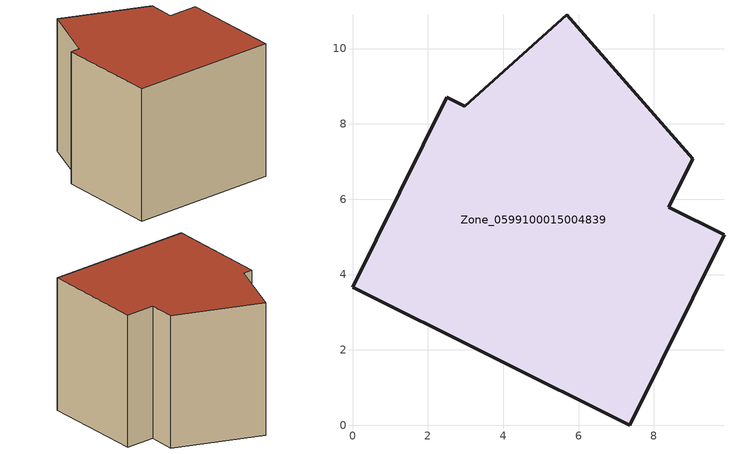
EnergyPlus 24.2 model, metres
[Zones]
Zone_0599100015004839
 floor ground (C_G): 0,3.67 2.5,8.71 2.98,8.47 5.68,10.9 9.03,7.08 8.39,5.79 9.86,5.06 7.35,0 z1.01
 wall outside (C_F): 7.35,0 9.86,5.06 8.39,5.79 9.03,7.08 5.68,10.9 2.98,8.47 2.5,8.71 0,3.67 7.35,0 z1.01:8.54
 roof outside (C_R): 2.5,8.71 0,3.67 7.35,0 9.86,5.06 8.39,5.79 9.03,7.08 5.68,10.9 2.98,8.47 z8.54
[BUILDING]
Pand.0599100015004839: North Axis=0; Terrain=City; Loads Convergence Tolerance Value=0.04; Temperature Convergence Tolerance Value=0.4; Solar Distribution=FullExterior; Maximum Number of Warmup Days=25; Minimum Number of Warmup Days=1
[Site:Location]
Rotterdam.The.Hague.AP_ZH_NLD Design_Conditions: Latitude=51.96; Longitude=4.45; Time Zone=1; Elevation=-4.5
[SITE:GROUNDTEMPERATURE:BUILDINGSURFACE]
18, 18, 18, 18, 18, 18, 18, 18, 18, 18, 18, 18
[MATERIAL] Thermal Absorptance=0.9; Solar Absorptance=0.7; Visible Absorptance=0.7
Name | Roughness | Thickness | Conductivity | Density | Specific Heat
G.TC.1975-1991 | MediumSmooth | 0.15 | 0.288461 | 540 | 1210
F.TC.1975-1991 | Rough | 0.3 | 0.230769 | 1920 | 840
R.TC.1975-1991 | MediumRough | 0.2 | 0.153846 | 1500 | 1000
[CONSTRUCTION]
C_G: G.TC.1975-1991
C_F: F.TC.1975-1991
C_R: R.TC.1975-1991
[ZONE]
Zone_0599100015004839: Type=1; Multiplier=1; Ceiling Height=Autocalculate; Volume=Autocalculate; Floor Area=autocalculate; Part of Total Floor Area=Yes
[ZONEINFILTRATION:DESIGNFLOWRATE]
Infil_Zone_0599100015004839: Zone or ZoneList or Space or SpaceList=Zone_0599100015004839; Schedule=AlwaysOn; Design Flow Rate Calculation Method=Flow/Area; Flow Rate per Floor Area=0.003; Constant Term Coefficient=1; Temperature Term Coefficient=0; Velocity Term Coefficient=0; Velocity Squared Term Coefficient=0
[HVACTEMPLATE:ZONE:IDEALLOADSAIRSYSTEM]
Zone_0599100015004839: Maximum Heating Supply Air Temperature=50; Minimum Cooling Supply Air Temperature=13; Maximum Heating Supply Air Humidity Ratio=0.0156; Minimum Cooling Supply Air Humidity Ratio=0.0077; Heating Limit=NoLimit; Cooling Limit=NoLimit; Dehumidification Control Type=ConstantSensibleHeatRatio; Cooling Sensible Heat Ratio=0.7; Dehumidification Setpoint=60; Humidification Control Type=None; Humidification Setpoint=30; Outdoor Air Method=None; Outdoor Air Flow Rate per Person=0.00944; Outdoor Air Flow Rate per Zone Floor Area=0; Outdoor Air Flow Rate per Zone=0; Demand Controlled Ventilation Type=None; Outdoor Air Economizer Type=NoEconomizer; Heat Recovery Type=None; Sensible Heat Recovery Effectiveness=0.7; Latent Heat Recovery Effectiveness=0.65
[ZONECONTROL:THERMOSTAT]
ThermostatControl_Zone_0599100015004839: Zone or ZoneList=Zone_0599100015004839; Control Type Schedule=DualSetpointControlType; Control 1=Thermostat_Zone_0599100015004839; Temperature Difference Between Cutout And Setpoint=0
[THERMOSTATSETPOINT:DUALSETPOINT]
Thermostat_Zone_0599100015004839: Heating Setpoint Temperature Schedule=HeatingSetpoint_Zone_0599100015004839; Cooling Setpoint Temperature Schedule=CoolingSetpoint_Zone_0599100015004839
[SCHEDULE:COMPACT]
HeatingSetpoint_Zone_0599100015004839: Through: 12/31, For: AllDays, Until: 24:00, 21
CoolingSetpoint_Zone_0599100015004839: Through: 12/31, For: AllDays, Until: 24:00, 24
DualSetpointControlType: Through: 12/31, For: AllDays, Until: 24:00, 4
AlwaysOn: Through: 12/31, For: AllDays, Until: 24:00, 1
